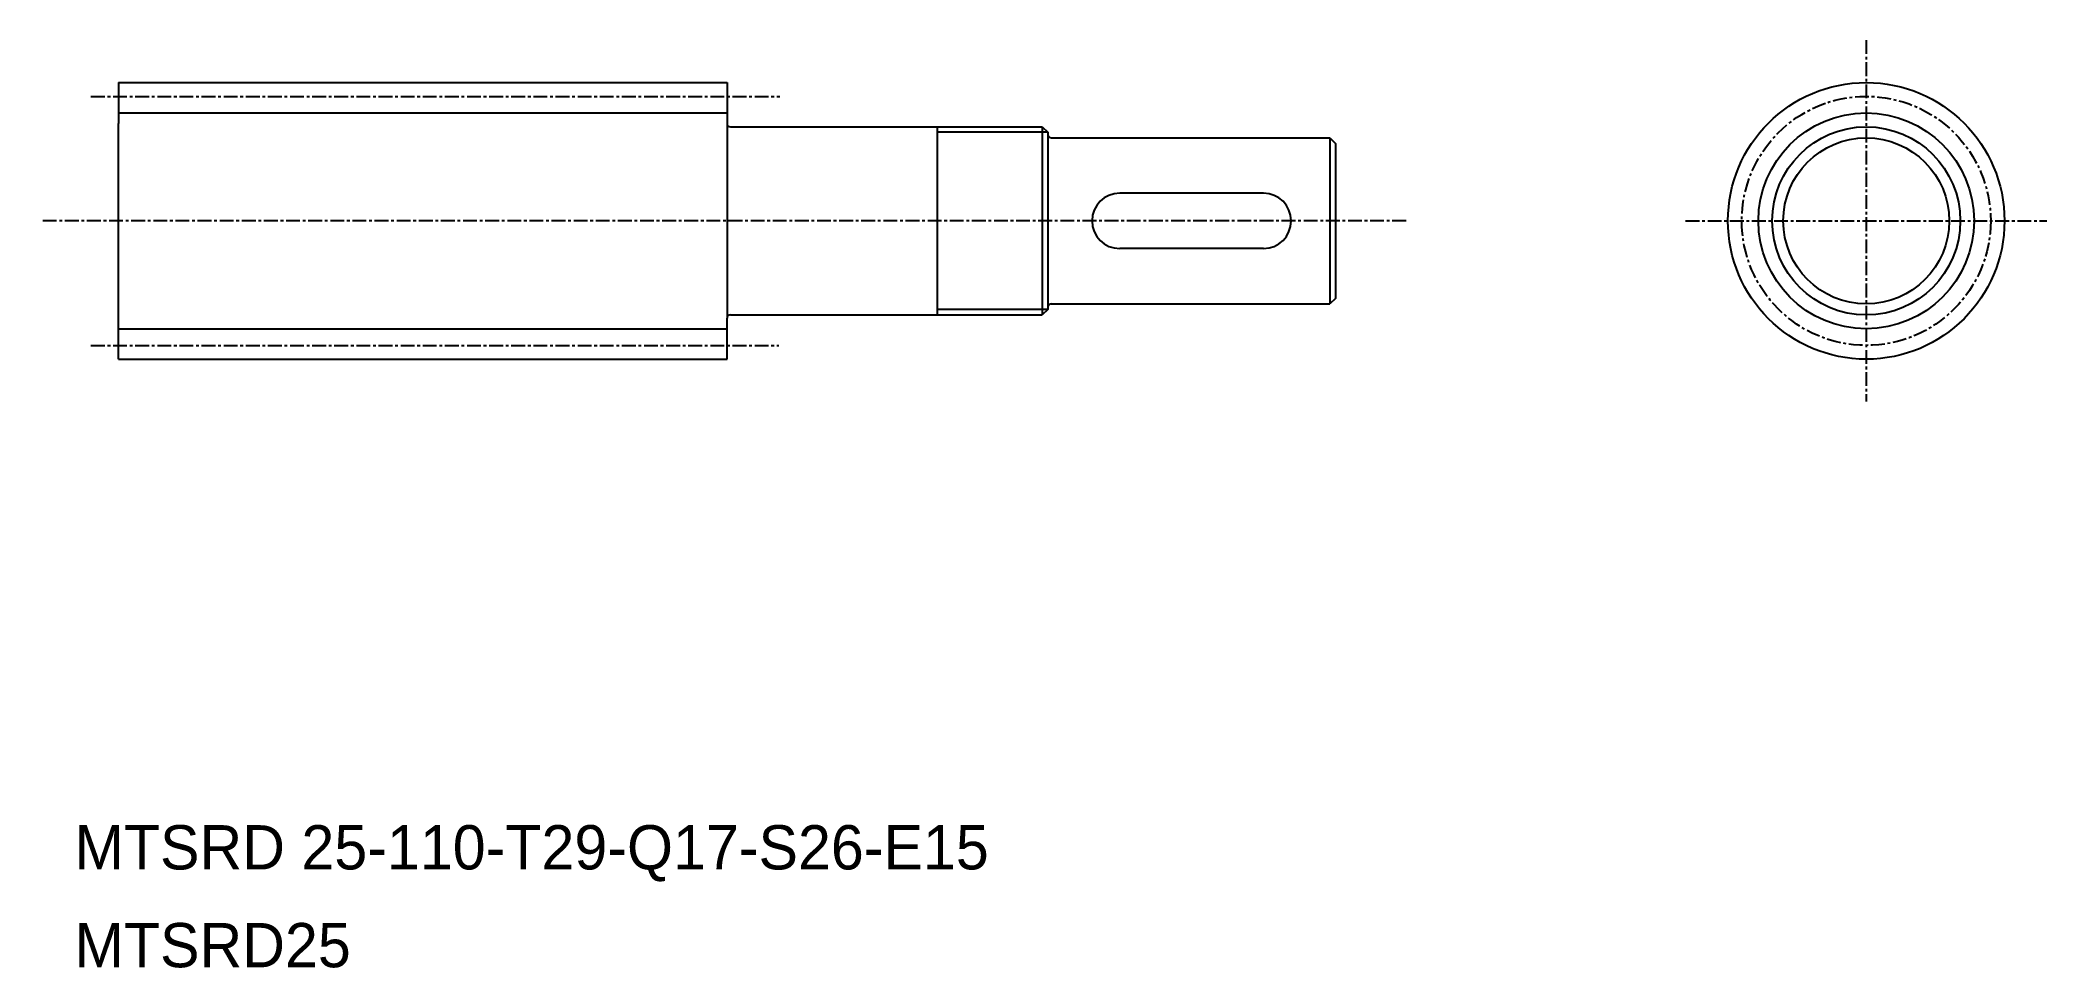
# Model space of a CAD drawing. Extents: x 91 to 272, y 55 to 138.
import ezdxf

# ---------------------------------------------------------------- set-up
doc = ezdxf.new("R2010")
doc.units = 0
doc.linetypes.add('CENTER', pattern=[2, 1.25, -0.25, 0.25, -0.25])
doc.layers.get('0').update_dxf_attribs({"linetype": 'CONTINUOUS'})
doc.layers.add('CENTER', color=1, linetype='CENTER')

msp = doc.modelspace()

# ---------------------------------------------------------------- linework, layer by layer
at = {"color": 7, "linetype": 'CONTINUOUS'}
for p, q in [((97.63, 134.64), (152.63, 134.64)), ((97.63, 134.64), (97.63, 130.94)), ((152.63, 134.64), (152.63, 130.94)), ((97.63, 113.34), (97.63, 130.94)), ((152.63, 130.94), (152.63, 113.34)), ((152.93, 130.64), (181.13, 130.64)), ((171.63, 130.64), (171.63, 113.64)), ((181.13, 130.64), (181.13, 113.64)), ((181.13, 130.64), (181.63, 130.14)), ((181.63, 130.14), (181.63, 114.14)), ((181.93, 129.64), (207.13, 129.64)), ((207.13, 129.64), (207.13, 114.64)), ((207.13, 129.64), (207.63, 129.14)), ((207.63, 129.14), (207.63, 115.14)), ((201.13, 124.64), (188.13, 124.64)), ((201.13, 119.64), (188.13, 119.64)), ((181.93, 114.64), (207.13, 114.64)), ((207.63, 115.14), (207.13, 114.64)), ((97.63, 109.64), (97.63, 113.34)), ((152.63, 109.64), (152.63, 113.34)), ((152.93, 113.64), (181.13, 113.64)), ((181.63, 114.14), (181.13, 113.64)), ((97.63, 109.64), (152.63, 109.64))]:
    msp.add_line(p, q, dxfattribs=at)
at = {"color": 3, "linetype": 'CONTINUOUS'}
for p, q in [((97.63, 131.89), (152.63, 131.89)), ((181.63, 130.14), (171.63, 130.14)), ((181.63, 114.14), (171.63, 114.14)), ((97.63, 112.39), (152.63, 112.39))]:
    msp.add_line(p, q, dxfattribs=at)
at = {"color": 7, "linetype": 'CONTINUOUS'}
for radius in [12.5, 8.5, 7.5]:
    msp.add_circle((255.62, 122.14), radius, dxfattribs=at)
at = {"color": 3, "linetype": 'CONTINUOUS'}
msp.add_circle((255.62, 122.14), 9.75, dxfattribs=at)
at = {"color": 7, "linetype": 'CONTINUOUS'}
for centre, start, end in [((152.93, 130.94), 180, 270), ((181.93, 129.94), 180, 270), ((181.93, 114.34), 90, 180), ((152.93, 113.34), 90, 180), ((152.93, 113.34), 90, 180), ((152.93, 113.34), 90, 180)]:
    msp.add_arc(centre, 0.3, start, end, dxfattribs=at)
for centre, start, end in [((188.13, 122.14), 90, 270), ((201.13, 122.14), 270, 90)]:
    msp.add_arc(centre, 2.5, start, end)
at = {"layer": 'CENTER', "color": 1, "linetype": 'CENTER'}
for p, q in [((255.62, 138.47), (255.62, 105.81)), ((95.13, 133.39), (157.39, 133.39)), ((214.02, 122.14), (90.53, 122.14)), ((239.29, 122.14), (271.95, 122.14)), ((95.13, 110.89), (157.3, 110.89))]:
    msp.add_line(p, q, dxfattribs=at)
msp.add_circle((255.62, 122.14), 11.25, dxfattribs=at)

# ---------------------------------------------------------------- texts
at = {"color": 7, "linetype": 'CONTINUOUS'}
for s, p in [('MTSRD 25-110-T29-Q17-S26-E15', (93.65, 63.54)), ('MTSRD25', (93.65, 54.7))]:
    msp.add_text(s, height=4, dxfattribs=at).set_placement(p)

doc.saveas('drawing.dxf')
